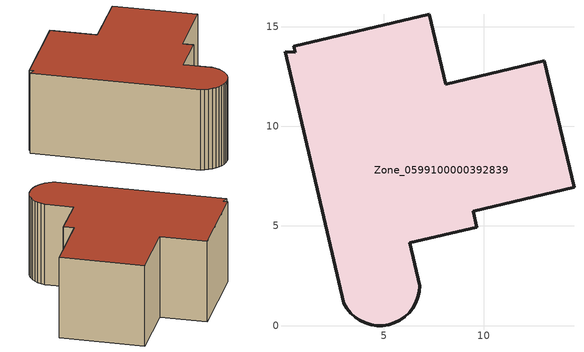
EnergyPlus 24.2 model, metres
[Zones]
Zone_0599100000392839
 floor ground (C_G): 0.04,13.74 0.55,13.7 0.48,14.02 7.27,15.61 8.1,12.11 13.04,13.27 14.54,6.94 9.48,5.74 9.67,4.93 6.3,4.16 6.8,2 6.77,1.7 6.71,1.41 6.6,1.13 6.45,0.88 6.26,0.64 6.05,0.43 5.8,0.27 5.53,0.14 5.25,0.05 4.95,0 4.65,0 4.36,0.04 4.07,0.13 3.8,0.26 3.55,0.42 3.33,0.62 3.14,0.86 2.99,1.11 z0
 wall outside (C_F): 8.1,12.11 7.27,15.61 0.48,14.02 0.55,13.7 0.04,13.74 2.99,1.11 3.14,0.86 3.33,0.62 3.55,0.42 3.8,0.26 4.07,0.13 4.36,0.04 4.65,0 4.95,0 5.25,0.05 5.53,0.14 5.8,0.27 6.05,0.43 6.26,0.64 6.45,0.88 6.6,1.13 6.71,1.41 6.77,1.7 6.8,2 6.3,4.16 9.67,4.93 9.48,5.74 14.54,6.94 13.04,13.27 8.1,12.11 z0:6.6
 roof outside (C_R): 0.55,13.7 0.04,13.74 2.99,1.11 3.14,0.86 3.33,0.62 3.55,0.42 3.8,0.26 4.07,0.13 4.36,0.04 4.65,0 4.95,0 5.25,0.05 5.53,0.14 5.8,0.27 6.05,0.43 6.26,0.64 6.45,0.88 6.6,1.13 6.71,1.41 6.77,1.7 6.8,2 6.3,4.16 9.67,4.93 9.48,5.74 14.54,6.94 13.04,13.27 8.1,12.11 7.27,15.61 0.48,14.02 z6.6
[BUILDING]
Pand.0599100000392839: North Axis=0; Terrain=City; Loads Convergence Tolerance Value=0.04; Temperature Convergence Tolerance Value=0.4; Solar Distribution=FullExterior; Maximum Number of Warmup Days=25; Minimum Number of Warmup Days=1
[Site:Location]
Rotterdam.The.Hague.AP_ZH_NLD Design_Conditions: Latitude=51.96; Longitude=4.45; Time Zone=1; Elevation=-4.5
[SITE:GROUNDTEMPERATURE:BUILDINGSURFACE]
18, 18, 18, 18, 18, 18, 18, 18, 18, 18, 18, 18
[MATERIAL] Thermal Absorptance=0.9; Solar Absorptance=0.7; Visible Absorptance=0.7
Name | Roughness | Thickness | Conductivity | Density | Specific Heat
G.D.1992-2005 | MediumSmooth | 0.15 | 0.06 | 540 | 1210
F.D.1992-2005 | Rough | 0.3 | 0.12 | 1920 | 840
R.D.1992-2005 | MediumRough | 0.2 | 0.08 | 1500 | 1000
[CONSTRUCTION]
C_G: G.D.1992-2005
C_F: F.D.1992-2005
C_R: R.D.1992-2005
[ZONE]
Zone_0599100000392839: Type=1; Multiplier=1; Ceiling Height=Autocalculate; Volume=Autocalculate; Floor Area=autocalculate; Part of Total Floor Area=Yes
[ZONEINFILTRATION:DESIGNFLOWRATE]
Infil_Zone_0599100000392839: Zone or ZoneList or Space or SpaceList=Zone_0599100000392839; Schedule=AlwaysOn; Design Flow Rate Calculation Method=Flow/Area; Flow Rate per Floor Area=0.0021; Constant Term Coefficient=1; Temperature Term Coefficient=0; Velocity Term Coefficient=0; Velocity Squared Term Coefficient=0
[HVACTEMPLATE:ZONE:IDEALLOADSAIRSYSTEM]
Zone_0599100000392839: Maximum Heating Supply Air Temperature=50; Minimum Cooling Supply Air Temperature=13; Maximum Heating Supply Air Humidity Ratio=0.0156; Minimum Cooling Supply Air Humidity Ratio=0.0077; Heating Limit=NoLimit; Cooling Limit=NoLimit; Dehumidification Control Type=ConstantSensibleHeatRatio; Cooling Sensible Heat Ratio=0.7; Dehumidification Setpoint=60; Humidification Control Type=None; Humidification Setpoint=30; Outdoor Air Method=None; Outdoor Air Flow Rate per Person=0.00944; Outdoor Air Flow Rate per Zone Floor Area=0; Outdoor Air Flow Rate per Zone=0; Demand Controlled Ventilation Type=None; Outdoor Air Economizer Type=NoEconomizer; Heat Recovery Type=None; Sensible Heat Recovery Effectiveness=0.7; Latent Heat Recovery Effectiveness=0.65
[ZONECONTROL:THERMOSTAT]
ThermostatControl_Zone_0599100000392839: Zone or ZoneList=Zone_0599100000392839; Control Type Schedule=DualSetpointControlType; Control 1=Thermostat_Zone_0599100000392839; Temperature Difference Between Cutout And Setpoint=0
[THERMOSTATSETPOINT:DUALSETPOINT]
Thermostat_Zone_0599100000392839: Heating Setpoint Temperature Schedule=HeatingSetpoint_Zone_0599100000392839; Cooling Setpoint Temperature Schedule=CoolingSetpoint_Zone_0599100000392839
[SCHEDULE:COMPACT]
HeatingSetpoint_Zone_0599100000392839: Through: 12/31, For: AllDays, Until: 24:00, 21
CoolingSetpoint_Zone_0599100000392839: Through: 12/31, For: AllDays, Until: 24:00, 24
DualSetpointControlType: Through: 12/31, For: AllDays, Until: 24:00, 4
AlwaysOn: Through: 12/31, For: AllDays, Until: 24:00, 1
